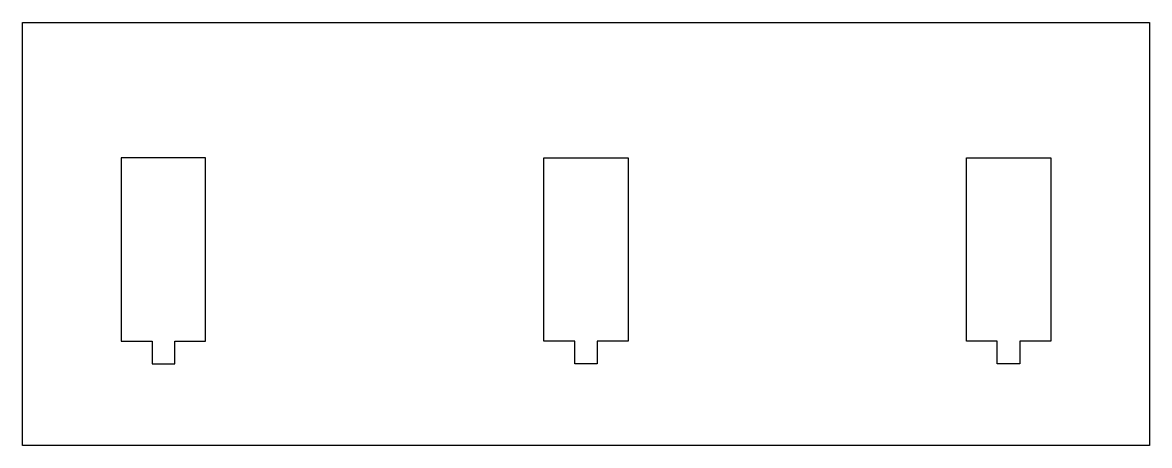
# Model space of a CAD drawing. Header units: millimetres. Extents: x 0 to 400, y -150 to 0.
import ezdxf

# ---------------------------------------------------------------- set-up
doc = ezdxf.new("R2010")
doc.units = ezdxf.units.MM

msp = doc.modelspace()

# ---------------------------------------------------------------- linework, layer by layer
for points in [[(0, 0), (400, 0), (400, -150), (0, -150)], [(65, -113), (65, -48), (35, -48), (35, -113), (46, -113), (46, -121), (54, -121), (54, -113)], [(185, -48), (215, -48), (215, -113), (204, -113), (204, -121), (196, -121), (196, -113), (185, -113)], [(335, -48), (365, -48), (365, -113), (354, -113), (354, -121), (346, -121), (346, -113), (335, -113)]]:
    msp.add_lwpolyline(points, close=True)

doc.saveas('drawing.dxf')
